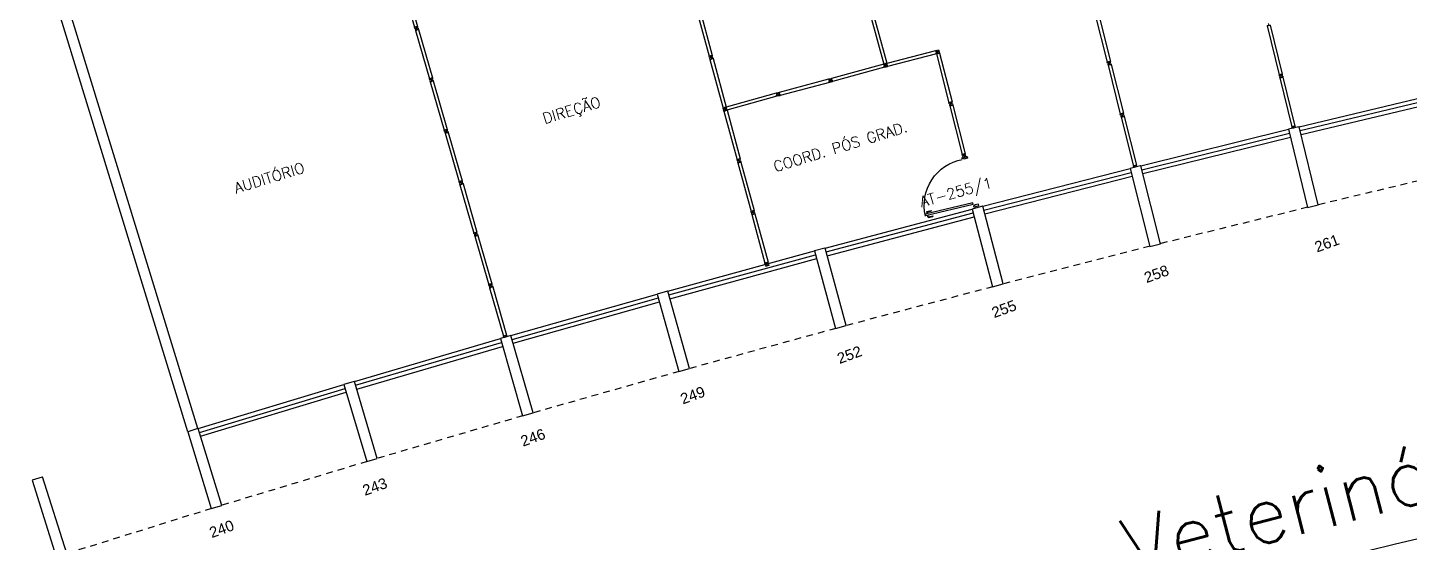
# Model space of a CAD drawing. Header units: millimetres. Extents: x 3089 to 3391, y 1087 to 1201.
# Drawn here: x 3132.51 to 3158.3, y 1102.04 to 1111.65 of the extents above; entities that cross this region are included whole.
import ezdxf

# ---------------------------------------------------------------- set-up
doc = ezdxf.new("R2010")
doc.units = ezdxf.units.MM
doc.linetypes.add('HIDDEN2', pattern=[0.1875, 0.125, -0.0625])
for name, color, linetype in [('ALV', 2, 'Continuous'), ('DIV', 2, 'Continuous'), ('ESQ', 1, 'Continuous'), ('ESTR', 3, 'Continuous'), ('NOPILAR', 2, 'Continuous'), ('PROJ', 1, 'HIDDEN2'), ('TEXTO', 2, 'Continuous'), ('TEXTO-ENDEREÇO', 2, 'Continuous'), ('USO1', 2, 'Continuous')]:
    doc.layers.add(name, color=color, linetype=linetype)
doc.styles.add('1', font='romans.shx', dxfattribs={"height": 1.1})
doc.styles.get("Standard").update_dxf_attribs({"font": 'arial.ttf'})
doc.styles.add('UNB-100', font='simplex.shx', dxfattribs={"height": 0.2})
doc.styles.add('UNB-100-1', font='simplex.shx', dxfattribs={"height": 0.2})
doc.dimstyles.new('1-600', dxfattribs={"dimtxt": 1.1, "dimasz": 2.5, "dimexe": 2, "dimexo": 4, "dimgap": 0.2, "dimtad": 1, "dimdec": 0, "dimzin": 4, "dimdsep": 46, "dimlunit": 6, "dimtxsty": '1', "dimblk1": 'NONE', "dimblk2": 'NONE', "dimsah": 1, "dimcen": 0, "dimclrd": 2, "dimclre": 2, "dimclrt": 2, "dimadec": 0, "dimazin": 0, "dimtfac": 1, "dimtdec": 0, "dimtmove": 2, "dimatfit": 3, "dimldrblk": 'NONE', "dimfxl": 1, "dimtolj": 1, "dimtzin": 0, "dimarcsym": 0})

# ---------------------------------------------------------------- blocks, each defined once
blk = doc.blocks.new('DIVMT-TTC')
for p, q in [((-0.03, 0.03), (-0.03, 0.006)), ((-0.008, 0.03), (-0.03, 0.03)), ((-0.0185, 0.006), (-0.03, 0.006)), ((-0.0185, -0.006), (-0.0185, 0.006)), ((-0.008, 0.03), (-0.008, 0.02)), ((-0.008, 0.02), (0.008, 0.02)), ((-0.0051, 0), (0.0051, 0)), ((0.0051, 0), (-0.0051, 0)), ((-0.0051, 0), (0.0051, 0)), ((0, -0.0051), (0, 0.0051)), ((0, 0.0051), (0, -0.0051)), ((0.008, 0.03), (0.008, 0.02)), ((0.008, 0.03), (0.03, 0.03)), ((0.0205, 0.006), (0.03, 0.006)), ((0.0205, -0.006), (0.0205, 0.006)), ((0.0205, 0.006), (0.0205, -0.006)), ((0.0205, 0.006), (0.03, 0.006)), ((0.97, 0.03), (0.03, 0.03)), ((0.03, 0.006), (0.03, 0.03)), ((0.03, -0.03), (0.03, 0.03)), ((0.03, -0.005), (0.03, 0.005)), ((0.97, -0.03), (0.97, 0.03)), ((0.97, 0.03), (0.97, 0.009)), ((0.97, 0.009), (0.97, 0.027)), ((0.9795, 0.006), (0.97, 0.006)), ((0.97, -0.005), (0.97, 0.005)), ((0.9795, 0.006), (0.9795, -0.006)), ((1.0051, 0), (0.9949, 0)), ((1, 0.0051), (1, -0.0051)), ((-0.0185, -0.006), (-0.03, -0.006)), ((-0.03, -0.03), (-0.03, -0.006)), ((-0.008, -0.03), (-0.03, -0.03)), ((-0.008, -0.03), (-0.008, -0.02)), ((-0.008, -0.02), (0.008, -0.02)), ((0.008, -0.03), (0.008, -0.02)), ((0.008, -0.03), (0.03, -0.03)), ((0.0205, -0.006), (0.03, -0.006)), ((0.0205, -0.006), (0.03, -0.006)), ((0.03, -0.006), (0.03, -0.03)), ((0.97, -0.03), (0.03, -0.03)), ((0.9795, -0.006), (0.97, -0.006)), ((0.97, -0.009), (0.97, -0.027))]:
    blk.add_line(p, q)
blk = doc.blocks.new('MTINI-TTC')
for p, q in [((-0.03, 0.008), (-0.03, 0.03)), ((0.03, 0.03), (-0.03, 0.03)), ((-0.03, 0.008), (-0.02, 0.008)), ((-0.009, 0.03), (-0.027, 0.03)), ((-0.02, 0.008), (-0.02, 0)), ((-0.001, 0), (-0.02, 0)), ((-0.006, 0.02), (-0.006, 0.03)), ((-0.006, 0.023), (-0.006, 0.027)), ((-0.006, 0.02), (0.006, 0.02)), ((0.005, 0.03), (-0.005, 0.03)), ((0.005, 0), (-0.005, 0)), ((0.004, 0.02), (-0.004, 0.02)), ((0.02, 0), (-0.001, 0)), ((0, -0.005), (0, 0.005)), ((0.006, 0.02), (0.006, 0.03)), ((0.006, 0.023), (0.006, 0.027)), ((0.009, 0.03), (0.027, 0.03)), ((0.03, 0.008), (0.02, 0.008)), ((0.02, 0), (0.02, 0.008)), ((0.03, 0.008), (0.03, 0.03))]:
    blk.add_line(p, q)
blk = doc.blocks.new('DIVINI-TTC')
for p, q in [((-0.005, 0), (0.005, 0)), ((0.008, 0.02), (0, 0.02)), ((0, 0.001), (0, 0.02)), ((0, -0.005), (0, 0.005)), ((0, -0.02), (0, 0.001)), ((0.008, 0.03), (0.03, 0.03)), ((0.008, 0.03), (0.008, 0.02)), ((0.02, 0.006), (0.03, 0.006)), ((0.02, 0.006), (0.02, -0.006)), ((0.02, -0.004), (0.02, 0.004)), ((0.023, 0.006), (0.027, 0.006)), ((0.97, 0.03), (0.03, 0.03)), ((0.03, -0.03), (0.03, 0.03)), ((0.03, 0.009), (0.03, 0.027)), ((0.03, -0.005), (0.03, 0.005)), ((0.97, 0.03), (0.97, 0.009)), ((0.97, -0.03), (0.97, 0.03)), ((0.97, 0.009), (0.97, 0.027)), ((0.98, 0.006), (0.97, 0.006)), ((0.97, -0.005), (0.97, 0.005)), ((0.98, 0.006), (0.98, -0.006)), ((0.99, 0), (1.008, 0)), ((0.999, 0.006), (0.999, -0.006)), ((0, -0.02), (0.008, -0.02)), ((0.008, -0.03), (0.008, -0.02)), ((0.008, -0.03), (0.03, -0.03)), ((0.02, -0.006), (0.03, -0.006)), ((0.023, -0.006), (0.027, -0.006)), ((0.03, -0.009), (0.03, -0.027)), ((0.97, -0.03), (0.03, -0.03)), ((0.98, -0.006), (0.97, -0.006)), ((0.97, -0.009), (0.97, -0.027))]:
    blk.add_line(p, q)
blk = doc.blocks.new('*D158')
at = {"layer": 'DEFPOINTS', "color": 0, "transparency": 16777216}
for p in [(3164.94, 1111.794), (3165.256, 1110.327), (3135.497, 1104.104), (3135.937, 1102.67), (3156.963, 1101.741)]:
    blk.add_point(p, dxfattribs=at)
at = {"layer": 'USO1', "color": 2, "lineweight": -2, "transparency": 16777216}
for p, q in [((3166.1, 1106.417), (3167.05, 1102.017)), ((3137.11, 1098.846), (3138.428, 1094.55))]:
    blk.add_line(p, q, dxfattribs=at)
blk.add_arc((3240.382, 762.306), 349.536, 102.18129, 107.05934, dxfattribs=at)
at = {"layer": 'USO1', "color": 2, "transparency": 16777216, "insert": (3151.919, 1101.427), "char_height": 1.1, "attachment_point": 5, "rotation": 14.6203, "style": '1'}
blk.add_mtext('\\A1;Agronomia e Veterinária', dxfattribs=at)
blk = doc.blocks.new('_NONE')
at = {"color": 0, "linetype": 'ByBlock'}
blk.add_circle((0, 0), 0.25, dxfattribs=at)
blk = doc.blocks.new('PDV2D-TTC')
at = {"layer": 'DIV'}
for p, q in [((0.03, 0.05), (0.06, 0.05)), ((0.03, 0.035), (0.03, 0.05)), ((0.03, -0.035), (0.03, 0.035)), ((0.06, 0.05), (0.06, -0.02)), ((0.941, 0.05), (0.941, -0.02)), ((0.971, 0.05), (0.941, 0.05)), ((0.971, 0.035), (0.971, 0.05)), ((0.971, -0.035), (0.971, 0.035)), ((0.03, -0.05), (0.03, -0.035)), ((0.05, -0.05), (0.03, -0.05)), ((0.05, -0.02), (0.06, -0.02)), ((0.05, -0.02), (0.05, -0.05)), ((0.079, -0.05), (0.109, -0.05)), ((0.079, -0.05), (0.079, -0.965)), ((0.109, -0.05), (0.109, -0.965)), ((0.951, -0.02), (0.941, -0.02)), ((0.951, -0.02), (0.951, -0.05)), ((0.951, -0.05), (0.971, -0.05)), ((0.971, -0.05), (0.971, -0.035)), ((0.109, -0.965), (0.079, -0.965))]:
    blk.add_line(p, q, dxfattribs=at)
at = {"layer": 'DIV', "color": 1}
for p, q in [((0.036, -0.925), (0.036, -0.835)), ((0.046, -0.835), (0.036, -0.835)), ((0.036, -0.925), (0.076, -0.925)), ((0.046, -0.915), (0.046, -0.835)), ((0.046, -0.915), (0.076, -0.915)), ((0.141, -0.915), (0.111, -0.915)), ((0.151, -0.925), (0.111, -0.925)), ((0.141, -0.915), (0.141, -0.835)), ((0.141, -0.835), (0.151, -0.835)), ((0.151, -0.925), (0.151, -0.835))]:
    blk.add_line(p, q, dxfattribs=at)
blk.add_arc((0.076, -0.1), 0.865, 270, 3.3214, dxfattribs=at)
blk = doc.blocks.new('*D163')
at = {"layer": 'DEFPOINTS', "color": 0, "transparency": 16777216}
for p in [(3135.503, 1104.104), (3135.943, 1102.67), (3112.729, 1096.316), (3113.241, 1094.906), (3130.326, 1094.082)]:
    blk.add_point(p, dxfattribs=at)
at = {"layer": 'USO1', "color": 2, "lineweight": -2, "transparency": 16777216}
for p, q in [((3137.117, 1098.846), (3138.435, 1094.548)), ((3114.607, 1091.146), (3116.088, 1087.066))]:
    blk.add_line(p, q, dxfattribs=at)
blk.add_arc((3274.968, 649.618), 467.408, 107.05934, 109.96086, dxfattribs=at)
at = {"layer": 'USO1', "color": 2, "transparency": 16777216, "insert": (3126.342, 1093.556), "char_height": 1.1, "attachment_point": 5, "rotation": 18.5101, "style": '1'}
blk.add_mtext('\\A1;Entrada Sul', dxfattribs=at)

msp = doc.modelspace()

# ---------------------------------------------------------------- linework, layer by layer
at = {"layer": 'ALV'}
for p, q in [((3135.694, 1104.163), (3130.358, 1121.552)), ((3135.503, 1104.104), (3130.167, 1121.494))]:
    msp.add_line(p, q, dxfattribs=at)
at = {"layer": 'DIV'}
for p, q in [((3149.461, 1111.214), (3148.55, 1110.981)), ((3149.482, 1111.22), (3149.461, 1111.214)), ((3149.461, 1111.214), (3149.467, 1111.191)), ((3149.478, 1111.194), (3149.467, 1111.191)), ((3149.481, 1111.183), (3149.47, 1111.18)), ((3149.481, 1111.183), (3149.478, 1111.194)), ((3149.482, 1111.22), (3149.485, 1111.21)), ((3149.485, 1111.21), (3149.5, 1111.214)), ((3149.492, 1111.192), (3149.502, 1111.194)), ((3149.502, 1111.194), (3149.492, 1111.192)), ((3149.492, 1111.192), (3149.502, 1111.194)), ((3149.499, 1111.188), (3149.496, 1111.198)), ((3149.496, 1111.198), (3149.499, 1111.188)), ((3149.498, 1111.224), (3149.519, 1111.229)), ((3149.498, 1111.224), (3149.5, 1111.214)), ((3149.516, 1111.204), (3149.525, 1111.206)), ((3149.516, 1111.204), (3149.525, 1111.206)), ((3149.519, 1111.192), (3149.516, 1111.204)), ((3149.516, 1111.204), (3149.519, 1111.192)), ((3149.525, 1111.206), (3149.519, 1111.229)), ((3149.534, 1111.171), (3149.519, 1111.229)), ((3149.519, 1111.192), (3149.528, 1111.195)), ((3149.519, 1111.192), (3149.528, 1111.195)), ((3149.528, 1111.196), (3149.525, 1111.205)), ((3149.528, 1111.195), (3149.534, 1111.171)), ((3148.492, 1110.966), (3147.52, 1110.699)), ((3148.513, 1110.972), (3148.492, 1110.966)), ((3148.492, 1110.966), (3148.501, 1110.931)), ((3148.509, 1110.946), (3148.498, 1110.943)), ((3148.512, 1110.934), (3148.501, 1110.931)), ((3148.507, 1110.908), (3148.501, 1110.931)), ((3148.512, 1110.934), (3148.509, 1110.946)), ((3148.513, 1110.972), (3148.516, 1110.962)), ((3148.516, 1110.962), (3148.531, 1110.966)), ((3148.524, 1110.943), (3148.533, 1110.946)), ((3148.533, 1110.946), (3148.524, 1110.943)), ((3148.524, 1110.943), (3148.533, 1110.946)), ((3148.526, 1110.923), (3148.541, 1110.927)), ((3148.53, 1110.94), (3148.527, 1110.949)), ((3148.527, 1110.949), (3148.53, 1110.94)), ((3148.529, 1110.976), (3148.55, 1110.981)), ((3148.529, 1110.976), (3148.531, 1110.966)), ((3148.544, 1110.918), (3148.541, 1110.927)), ((3148.547, 1110.956), (3148.556, 1110.958)), ((3148.547, 1110.956), (3148.556, 1110.958)), ((3148.55, 1110.944), (3148.547, 1110.956)), ((3148.547, 1110.956), (3148.55, 1110.944)), ((3148.556, 1110.958), (3148.55, 1110.981)), ((3148.565, 1110.923), (3148.55, 1110.981)), ((3148.55, 1110.944), (3148.559, 1110.946)), ((3148.55, 1110.944), (3148.559, 1110.946)), ((3148.559, 1110.947), (3148.556, 1110.957)), ((3148.559, 1110.946), (3148.565, 1110.923)), ((3149.476, 1111.156), (3148.565, 1110.923)), ((3149.476, 1111.156), (3149.47, 1111.18)), ((3149.497, 1111.162), (3149.476, 1111.156)), ((3149.495, 1111.172), (3149.51, 1111.176)), ((3149.497, 1111.162), (3149.495, 1111.172)), ((3149.513, 1111.166), (3149.51, 1111.176)), ((3149.513, 1111.166), (3149.534, 1111.171)), ((3147.462, 1110.684), (3146.542, 1110.439)), ((3147.483, 1110.689), (3147.462, 1110.684)), ((3147.462, 1110.684), (3147.468, 1110.661)), ((3147.483, 1110.689), (3147.486, 1110.68)), ((3147.486, 1110.68), (3147.501, 1110.684)), ((3147.5, 1110.657), (3147.497, 1110.667)), ((3147.497, 1110.667), (3147.5, 1110.657)), ((3147.498, 1110.693), (3147.52, 1110.699)), ((3147.498, 1110.693), (3147.501, 1110.684)), ((3147.517, 1110.673), (3147.526, 1110.676)), ((3147.517, 1110.673), (3147.526, 1110.676)), ((3147.52, 1110.662), (3147.517, 1110.673)), ((3147.517, 1110.673), (3147.52, 1110.662)), ((3147.526, 1110.676), (3147.52, 1110.699)), ((3147.535, 1110.641), (3147.52, 1110.699)), ((3147.529, 1110.665), (3147.526, 1110.675)), ((3148.507, 1110.908), (3147.535, 1110.641)), ((3148.528, 1110.913), (3148.507, 1110.908)), ((3148.528, 1110.913), (3148.526, 1110.923)), ((3148.544, 1110.918), (3148.565, 1110.923)), ((3146.484, 1110.424), (3145.552, 1110.163)), ((3146.505, 1110.43), (3146.484, 1110.424)), ((3146.484, 1110.424), (3146.49, 1110.401)), ((3146.505, 1110.43), (3146.507, 1110.42)), ((3146.507, 1110.42), (3146.523, 1110.424)), ((3146.52, 1110.434), (3146.542, 1110.439)), ((3146.52, 1110.434), (3146.523, 1110.424)), ((3146.538, 1110.414), (3146.548, 1110.416)), ((3146.538, 1110.414), (3146.548, 1110.416)), ((3146.542, 1110.402), (3146.538, 1110.414)), ((3146.538, 1110.414), (3146.542, 1110.402)), ((3146.548, 1110.416), (3146.542, 1110.439)), ((3146.557, 1110.381), (3146.542, 1110.439)), ((3146.55, 1110.405), (3146.548, 1110.415)), ((3147.477, 1110.626), (3146.557, 1110.381)), ((3147.479, 1110.663), (3147.468, 1110.661)), ((3147.482, 1110.652), (3147.471, 1110.649)), ((3147.477, 1110.626), (3147.471, 1110.649)), ((3147.498, 1110.631), (3147.477, 1110.626)), ((3147.482, 1110.652), (3147.479, 1110.663)), ((3147.493, 1110.661), (3147.503, 1110.664)), ((3147.503, 1110.664), (3147.493, 1110.661)), ((3147.493, 1110.661), (3147.503, 1110.664)), ((3147.496, 1110.641), (3147.511, 1110.645)), ((3147.498, 1110.631), (3147.496, 1110.641)), ((3147.514, 1110.635), (3147.511, 1110.645)), ((3147.514, 1110.635), (3147.535, 1110.641)), ((3147.52, 1110.662), (3147.529, 1110.664)), ((3147.52, 1110.662), (3147.529, 1110.664)), ((3147.529, 1110.664), (3147.535, 1110.641)), ((3145.515, 1110.153), (3145.494, 1110.147)), ((3145.515, 1110.153), (3145.518, 1110.143)), ((3145.531, 1110.157), (3145.552, 1110.163)), ((3145.531, 1110.157), (3145.533, 1110.147)), ((3145.558, 1110.14), (3145.552, 1110.163)), ((3145.567, 1110.105), (3145.552, 1110.163)), ((3146.499, 1110.366), (3145.567, 1110.105)), ((3146.501, 1110.404), (3146.49, 1110.401)), ((3146.504, 1110.392), (3146.493, 1110.389)), ((3146.499, 1110.366), (3146.493, 1110.389)), ((3146.52, 1110.372), (3146.499, 1110.366)), ((3146.504, 1110.392), (3146.501, 1110.404)), ((3146.515, 1110.401), (3146.525, 1110.404)), ((3146.525, 1110.404), (3146.515, 1110.401)), ((3146.515, 1110.401), (3146.525, 1110.404)), ((3146.518, 1110.381), (3146.533, 1110.385)), ((3146.52, 1110.372), (3146.518, 1110.381)), ((3146.521, 1110.398), (3146.519, 1110.408)), ((3146.519, 1110.408), (3146.521, 1110.398)), ((3146.536, 1110.376), (3146.533, 1110.385)), ((3146.536, 1110.376), (3146.557, 1110.381)), ((3146.542, 1110.402), (3146.551, 1110.405)), ((3146.542, 1110.402), (3146.551, 1110.405)), ((3146.551, 1110.405), (3146.557, 1110.381)), ((3145.494, 1110.147), (3145.5, 1110.124)), ((3145.511, 1110.127), (3145.5, 1110.124)), ((3145.514, 1110.116), (3145.503, 1110.113)), ((3145.509, 1110.089), (3145.503, 1110.113)), ((3145.531, 1110.095), (3145.509, 1110.089)), ((3145.514, 1110.116), (3145.511, 1110.127)), ((3145.518, 1110.143), (3145.533, 1110.147)), ((3145.526, 1110.125), (3145.536, 1110.127)), ((3145.536, 1110.127), (3145.526, 1110.125)), ((3145.526, 1110.125), (3145.536, 1110.127)), ((3145.528, 1110.105), (3145.544, 1110.109)), ((3145.531, 1110.095), (3145.528, 1110.105)), ((3145.532, 1110.121), (3145.529, 1110.131)), ((3145.529, 1110.131), (3145.532, 1110.121)), ((3145.546, 1110.099), (3145.544, 1110.109)), ((3145.546, 1110.099), (3145.567, 1110.105)), ((3145.549, 1110.137), (3145.558, 1110.14)), ((3145.549, 1110.137), (3145.558, 1110.14)), ((3145.552, 1110.126), (3145.549, 1110.137)), ((3145.549, 1110.137), (3145.552, 1110.126)), ((3145.552, 1110.126), (3145.561, 1110.128)), ((3145.552, 1110.126), (3145.561, 1110.128)), ((3145.561, 1110.129), (3145.558, 1110.139)), ((3145.561, 1110.128), (3145.567, 1110.105))]:
    msp.add_line(p, q, dxfattribs=at)
at = {"layer": 'ESQ'}
for p, q in [((3156.246, 1109.799), (3159.007, 1110.457)), ((3156.246, 1109.799), (3159.007, 1110.457)), ((3156.263, 1109.726), (3159.024, 1110.384)), ((3156.28, 1109.653), (3159.042, 1110.311)), ((3153.29, 1109.069), (3156.046, 1109.75)), ((3153.29, 1109.069), (3156.046, 1109.75)), ((3153.308, 1108.996), (3156.064, 1109.678)), ((3153.326, 1108.923), (3156.082, 1109.605)), ((3150.342, 1108.314), (3153.091, 1109.019)), ((3150.342, 1108.314), (3153.091, 1109.019)), ((3150.36, 1108.241), (3153.11, 1108.946)), ((3150.379, 1108.169), (3153.128, 1108.874)), ((3147.399, 1107.534), (3150.143, 1108.262)), ((3147.399, 1107.534), (3150.143, 1108.262)), ((3147.418, 1107.462), (3150.162, 1108.19)), ((3147.438, 1107.389), (3150.181, 1108.117)), ((3144.464, 1106.729), (3147.201, 1107.481)), ((3144.464, 1106.729), (3147.201, 1107.481)), ((3144.484, 1106.657), (3147.221, 1107.408)), ((3144.503, 1106.584), (3147.241, 1107.336)), ((3141.535, 1105.899), (3144.266, 1106.674)), ((3141.535, 1105.899), (3144.266, 1106.674)), ((3141.556, 1105.827), (3144.286, 1106.602)), ((3141.576, 1105.755), (3144.307, 1106.529)), ((3138.614, 1105.044), (3141.338, 1105.842)), ((3138.614, 1105.044), (3141.338, 1105.842)), ((3138.635, 1104.972), (3141.359, 1105.77)), ((3138.656, 1104.9), (3141.38, 1105.698)), ((3135.7, 1104.164), (3138.417, 1104.986)), ((3135.7, 1104.164), (3138.417, 1104.986)), ((3135.721, 1104.093), (3138.438, 1104.914)), ((3135.743, 1104.021), (3138.46, 1104.842))]:
    msp.add_line(p, q, dxfattribs=at)
at = {"layer": 'ESTR'}
for points in [[(3156.24, 1109.798), (3156.046, 1109.75), (3156.4, 1108.293), (3156.599, 1108.341), (3156.246, 1109.799)], [(3153.285, 1109.068), (3153.091, 1109.019), (3153.457, 1107.564), (3153.657, 1107.614), (3153.29, 1109.069)], [(3150.336, 1108.313), (3150.143, 1108.262), (3150.521, 1106.811), (3150.72, 1106.863), (3150.342, 1108.314)], [(3147.394, 1107.533), (3147.201, 1107.481), (3147.592, 1106.032), (3147.79, 1106.086), (3147.399, 1107.534)], [(3144.458, 1106.728), (3144.266, 1106.674), (3144.669, 1105.229), (3144.867, 1105.284), (3144.464, 1106.729)], [(3141.53, 1105.898), (3141.338, 1105.842), (3141.753, 1104.401), (3141.951, 1104.458), (3141.535, 1105.899)], [(3138.608, 1105.043), (3138.417, 1104.986), (3138.844, 1103.548), (3139.041, 1103.606), (3138.614, 1105.044)], [(3135.694, 1104.163), (3135.503, 1104.104), (3135.943, 1102.67), (3136.14, 1102.73), (3135.7, 1104.164)], [(3132.788, 1103.258), (3132.597, 1103.198), (3133.049, 1101.768), (3133.245, 1101.83), (3132.793, 1103.26)]]:
    msp.add_lwpolyline(points, close=True, dxfattribs=at)
at = {"layer": 'PROJ'}
for p, q in [((3159.354, 1108.998), (3156.588, 1108.338)), ((3156.406, 1108.294), (3153.645, 1107.612)), ((3153.464, 1107.566), (3150.709, 1106.86)), ((3150.528, 1106.812), (3147.779, 1106.083)), ((3147.598, 1106.034), (3144.856, 1105.281)), ((3144.675, 1105.231), (3141.939, 1104.454)), ((3141.759, 1104.403), (3139.03, 1103.603)), ((3138.851, 1103.55), (3136.128, 1102.727)), ((3135.949, 1102.672), (3133.234, 1101.826))]:
    msp.add_line(p, q, dxfattribs=at)

# ---------------------------------------------------------------- block references
at = {"layer": 'DIV'}
for name, p, rotation in [('DIVMT-TTC', (3139.772, 1111.634), 106.0837678998953), ('DIVMT-TTC', (3145.27, 1111.092), 105.1081678998967), ('DIVMT-TTC', (3152.7, 1110.981), 104.1325678998962), ('DIVMT-TTC', (3148.528, 1110.945), 105.1081678998967), ('DIVMT-TTC', (3155.907, 1110.745), 103.6447678998958), ('DIVMT-TTC', (3140.049, 1110.673), 106.0837678998953), ('DIVMT-TTC', (3149.745, 1110.224), 104.328167899896), ('DIVMT-TTC', (3145.53, 1110.126), 105.1081678998967), ('DIVMT-TTC', (3152.944, 1110.012), 104.1325678998962), ('DIVMT-TTC', (3140.326, 1109.712), 106.0837678998953), ('DIVINI-TTC', (3156.143, 1109.774), 103.6447678998958), ('DIVMT-TTC', (3149.992, 1109.255), 104.328167899896), ('DIVMT-TTC', (3145.791, 1109.161), 105.1081678998967), ('DIVINI-TTC', (3153.188, 1109.043), 104.1325678998962), ('DIVMT-TTC', (3140.603, 1108.751), 106.0837678998953), ('DIVMT-TTC', (3146.052, 1108.195), 105.1081678998967), ('DIVMT-TTC', (3140.88, 1107.79), 106.0837678998953), ('DIVMT-TTC', (3146.312, 1107.23), 105.1081678998967), ('DIVMT-TTC', (3141.157, 1106.829), 106.0837678998953), ('MTINI-TTC', (3146.312, 1107.23), 15.1081679000205), ('DIVINI-TTC', (3141.434, 1105.87), 106.0837678998953)]:
    msp.add_blockref(name, p, dxfattribs=dict(at, rotation=rotation))
at = {"layer": 'DIV', "xscale": -1, "rotation": 283.580719243297}
msp.add_blockref('PDV2D-TTC', (3150.228, 1108.284), dxfattribs=at)

# ---------------------------------------------------------------- texts
at = {"layer": 'NOPILAR'}
for s, p in [('261', (3156.578, 1107.449)), ('261', (3156.578, 1107.449)), ('258', (3153.397, 1106.877)), ('258', (3153.397, 1106.877)), ('255', (3150.552, 1106.224)), ('255', (3150.552, 1106.224)), ('252', (3147.667, 1105.368)), ('252', (3147.667, 1105.368)), ('249', (3144.742, 1104.613)), ('249', (3144.742, 1104.613)), ('246', (3141.76, 1103.824)), ('246', (3141.76, 1103.824)), ('243', (3138.809, 1102.906)), ('243', (3138.809, 1102.906)), ('240', (3135.951, 1102.118)), ('240', (3135.951, 1102.118))]:
    msp.add_text(s, height=0.2, rotation=19.9862, dxfattribs=at).set_placement(p)
at = {"layer": 'TEXTO', "style": 'UNB-100'}
for s, p in [('DIREÇÃO', (3142.164, 1109.848)), ('COORD. PÓS GRAD.', (3146.469, 1108.949)), ('AUDITÓRIO', (3136.407, 1108.552))]:
    msp.add_text(s, height=0.2, rotation=16.9759, dxfattribs=at).set_placement(p)
at = {"layer": 'TEXTO-ENDEREÇO', "style": 'UNB-100-1'}
msp.add_text('AT-255/1', height=0.2, rotation=15.4795, dxfattribs=at).set_placement((3149.198, 1108.295))

# ---------------------------------------------------------------- dimensions: what is measured, and where the dimension line sits
at = {"layer": 'USO1'}
for base, line1, line2, text, picture, middle in [((3156.963, 1101.741), ((3164.94, 1111.794), (3165.256, 1110.327)), ((3135.497, 1104.104), (3135.937, 1102.67)), 'Agronomia e Veterinária', '*D158', (3151.919, 1101.427)), ((3130.326, 1094.082), ((3113.241, 1094.906), (3112.729, 1096.316)), ((3135.503, 1104.104), (3135.943, 1102.67)), 'Entrada Sul', '*D163', (3126.342, 1093.556))]:
    dim = msp.add_angular_dim_2l(base=base, line1=line1, line2=line2, text=text, dimstyle='1-600', override={"dimazin": 1}, dxfattribs=at)
    dim.commit()
    dim.dimension.update_dxf_attribs({"geometry": picture, "text_midpoint": middle})

doc.saveas('drawing.dxf')
